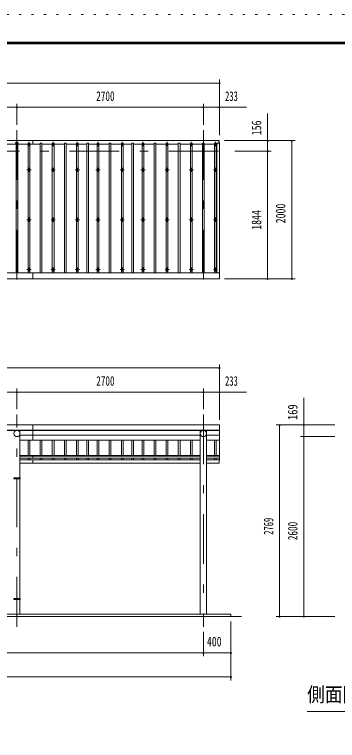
# Model space of a CAD drawing. Units: millimetres, scale not verified, with parts at other scales. Extents: x -25340 to 25344, y -10500 to 10500.
# Drawn here: x 4937 to 9614, y 0 to 10500 of the extents above; entities that cross this region are included whole.
import ezdxf
from ezdxf.enums import TextEntityAlignment as Align

# ---------------------------------------------------------------- set-up
doc = ezdxf.new("R2010")
doc.units = ezdxf.units.MM
doc.header["$LTSCALE"] = 60
doc.linetypes.add('USER3', pattern=[24, 12, -5, 2, -5])
doc.linetypes.add('USER4', pattern=[3, 0.5, -2.5])
for name, color, linetype, lineweight in [('0-2_1-05BOLD', 7, 'Continuous', 18), ('0-3_1-25CENTER', 3, 'USER3', 18), ('0-4_1-45THIN', 4, 'Continuous', 18), ('0-5_1-55DIM', 3, 'Continuous', 18), ('0-C_F-F1PAPER', 5, 'Continuous', 18), ('0-D_F-E_J_ADD', 5, 'USER4', 18)]:
    doc.layers.add(name, color=color, linetype=linetype, lineweight=lineweight)
doc.styles.add('ＭＳ ゴシック', font='')
doc.styles.get('ＭＳ ゴシック').set_extended_font_data('MS Gothic')

msp = doc.modelspace()

# ---------------------------------------------------------------- linework, layer by layer
at = {"layer": '0-2_1-05BOLD'}
for p, q in [((5201.62, 8677.67), (5201.62, 8626.18)), ((7894.62, 8641.19), (7894.62, 8677.67)), ((-2761.38, 6765.11), (7904.62, 6765.11)), ((5201.62, 6765.11), (5201.62, 6677.67)), ((5201.63, 4345.48), (5201.63, 4563.67)), ((7904.62, 4054.91), (7904.62, 4563.67)), ((-2761.37, 4488.53), (7904.62, 4488.53)), ((7904.63, 4484.46), (-2761.37, 4484.46)), ((5016.17, 3800.67), (5016.17, 4484.46)), ((7627.07, 4414.97), (5016.17, 4414.97)), ((7627.07, 1824.67), (7627.07, 4484.46)), ((7716.17, 4484.46), (7716.17, 1824.67)), ((7716.17, 4414.97), (7904.62, 4414.97)), ((5016.17, 4345.48), (7627.07, 4345.48)), ((7904.62, 4345.48), (7716.17, 4345.48)), ((5016.17, 4123.86), (7627.07, 4123.86)), ((7627.07, 4113.43), (5016.17, 4113.43)), ((5201.63, 4083.82), (5201.63, 4123.86)), ((7716.17, 4123.86), (7904.62, 4123.86)), ((7904.62, 4113.43), (7716.17, 4113.43)), ((5016.17, 4083.82), (7627.07, 4083.82)), ((7627.07, 4057.49), (5016.17, 4057.49)), ((5016.17, 4012.49), (7627.07, 4012.49)), ((5201.63, 4012.49), (5201.63, 4057.49)), ((7716.17, 4083.82), (7904.62, 4083.82)), ((7899.62, 4054.91), (7904.62, 4054.91)), ((4968.57, 3784.67), (4968.57, 3800.67)), ((4974.67, 3792.67), (4968.57, 3792.67)), ((4974.67, 3800.67), (4974.67, 3784.67)), ((5016.17, 2053.27), (5016.17, 3784.67)), ((4968.57, 2037.27), (4968.57, 2053.27)), ((4974.67, 2045.27), (4968.57, 2045.27)), ((4974.67, 2053.27), (4974.67, 2037.27)), ((5016.17, 1824.67), (5016.17, 2037.27)), ((-3078.37, 1794.67), (8221.62, 1794.67)), ((8071.62, 1794.67), (8071.62, 1824.67))]:
    msp.add_line(p, q, dxfattribs=at)
for points in [[(7904.62, 6677.67), (-2761.38, 6677.67), (-2761.38, 8641.19), (-2721.38, 8641.19), (-2721.38, 6765.11)], [(7899.62, 8641.19), (7899.62, 8677.67), (-2756.38, 8677.67), (-2756.38, 8641.19)], [(7864.62, 6765.11), (7864.62, 8641.19), (7904.62, 8641.19), (7904.62, 6677.67)], [(7904.62, 4563.67), (-2761.37, 4563.67), (-2761.37, 4054.91), (-2756.38, 4054.91)], [(7716.17, 4057.49), (7899.62, 4057.49), (7899.62, 4012.49), (7716.17, 4012.49)], [(8071.62, 1824.67), (-2928.38, 1824.67), (-2928.38, 1794.67)]]:
    msp.add_lwpolyline(points, dxfattribs=at)
for points in [[(5017.77, 3784.67), (5017.77, 3800.67), (4925.47, 3800.67), (4925.47, 3784.67)], [(5017.77, 2037.27), (5017.77, 2053.27), (4925.47, 2053.27), (4925.47, 2037.27)]]:
    msp.add_lwpolyline(points, close=True, dxfattribs=at)
for centre, radius in [((5146.62, 8254.17), 10), ((5496.62, 8254.17), 10), ((5846.62, 8254.17), 10), ((6146.62, 8254.17), 10), ((6496.62, 8254.17), 10), ((6796.62, 8254.17), 10), ((7146.62, 8254.17), 10), ((7496.62, 8254.17), 10), ((7846.63, 8254.17), 10), ((5146.62, 7532.51), 10), ((5496.62, 7532.51), 10), ((5846.62, 7532.51), 10), ((6146.62, 7532.51), 10), ((6496.62, 7532.51), 10), ((6796.62, 7532.51), 10), ((7146.62, 7532.51), 10), ((7496.62, 7532.51), 10), ((7846.63, 7532.51), 10), ((5146.62, 6810.85), 10), ((5496.62, 6810.85), 10), ((5846.62, 6810.85), 10), ((6146.62, 6810.85), 10), ((6496.62, 6810.85), 10), ((6796.62, 6810.85), 10), ((7146.62, 6810.85), 10), ((7496.62, 6810.85), 10), ((7846.63, 6810.85), 10), ((4971.62, 4439.91), 44.55), ((7671.62, 4439.91), 44.55)]:
    msp.add_circle(centre, radius, dxfattribs=at)
for centre, radius, start, end in [((4971.63, 8642.67), 15, 326.44154, 213.55197), ((5146.62, 8616.22), 14.5, 46.39838, 133.60162), ((5146.62, 8637.22), 14.5, 226.3961, 313.6039), ((5496.62, 8616.22), 14.5, 46.39838, 133.60162), ((5496.62, 8637.22), 14.5, 226.3961, 313.6039), ((5846.62, 8616.22), 14.5, 46.39838, 133.60162), ((5846.62, 8637.22), 14.5, 226.3961, 313.6039), ((6146.62, 8616.22), 14.5, 46.39838, 133.60162), ((6146.62, 8637.22), 14.5, 226.3961, 313.6039), ((6496.62, 8616.22), 14.5, 46.39838, 133.60162), ((6496.62, 8637.22), 14.5, 226.3961, 313.6039), ((6796.62, 8616.22), 14.5, 46.39838, 133.60162), ((6796.62, 8637.22), 14.5, 226.3961, 313.6039), ((7146.62, 8616.22), 14.5, 46.39838, 133.60162), ((7146.62, 8637.22), 14.5, 226.3961, 313.6039), ((7496.62, 8616.22), 14.5, 46.39838, 133.60162), ((7496.62, 8637.22), 14.5, 226.3961, 313.6039), ((7846.63, 8616.22), 14.5, 46.39838, 133.60162), ((7846.63, 8637.22), 14.5, 226.3961, 313.6039), ((4971.62, 4439.22), 44.55, 180, 0), ((7671.62, 4439.22), 44.55, 180, 0)]:
    msp.add_arc(centre, radius, start, end, dxfattribs=at)
at = {"layer": '0-3_1-25CENTER'}
for p, q in [((4971.62, 8827.67), (4971.62, 6537.67)), ((7671.62, 8827.67), (7671.62, 6537.67)), ((4946.63, 8642.67), (4996.63, 8642.67)), ((5116.63, 8626.72), (5176.62, 8626.72)), ((5146.62, 8656.72), (5146.62, 8596.72)), ((5466.62, 8626.72), (5526.62, 8626.72)), ((5496.62, 8596.72), (5496.62, 8656.72)), ((5816.62, 8626.72), (5876.62, 8626.72)), ((5846.62, 8656.72), (5846.62, 8596.72)), ((6116.62, 8626.72), (6176.62, 8626.72)), ((6146.62, 8596.72), (6146.62, 8656.72)), ((6466.62, 8626.72), (6526.62, 8626.72)), ((6496.62, 8656.72), (6496.62, 8596.72)), ((6766.62, 8626.72), (6826.62, 8626.72)), ((6796.62, 8656.72), (6796.62, 8596.72)), ((7116.62, 8626.72), (7176.63, 8626.72)), ((7146.62, 8596.72), (7146.62, 8656.72)), ((7466.63, 8626.72), (7526.63, 8626.72)), ((7496.62, 8656.72), (7496.62, 8596.72)), ((7876.63, 8626.72), (7816.62, 8626.72)), ((7846.63, 8656.72), (7846.63, 8596.72)), ((-2908.38, 8521.68), (8051.62, 8521.68)), ((5176.62, 8254.17), (5116.63, 8254.17)), ((5146.62, 8284.17), (5146.62, 8224.17)), ((5526.62, 8254.17), (5466.62, 8254.17)), ((5496.62, 8284.17), (5496.62, 8224.17)), ((5876.62, 8254.17), (5816.62, 8254.17)), ((5846.62, 8224.17), (5846.62, 8284.17)), ((6176.62, 8254.17), (6116.62, 8254.17)), ((6146.62, 8284.17), (6146.62, 8224.17)), ((6526.62, 8254.17), (6466.62, 8254.17)), ((6496.62, 8284.17), (6496.62, 8224.17)), ((6826.62, 8254.17), (6766.62, 8254.17)), ((6796.62, 8224.17), (6796.62, 8284.17)), ((7176.63, 8254.17), (7116.62, 8254.17)), ((7146.62, 8284.17), (7146.62, 8224.17)), ((7526.63, 8254.17), (7466.63, 8254.17)), ((7496.62, 8284.17), (7496.62, 8224.17)), ((7876.63, 8254.17), (7816.62, 8254.17)), ((7846.63, 8284.17), (7846.63, 8224.17)), ((5146.62, 7502.51), (5146.62, 7562.51)), ((5496.62, 7562.51), (5496.62, 7502.51)), ((5846.62, 7502.51), (5846.62, 7562.51)), ((6146.62, 7562.51), (6146.62, 7502.51)), ((6496.62, 7502.51), (6496.62, 7562.51)), ((6796.62, 7562.51), (6796.62, 7502.51)), ((7146.62, 7502.51), (7146.62, 7562.51)), ((7496.62, 7562.51), (7496.62, 7502.51)), ((7846.63, 7562.51), (7846.63, 7502.51)), ((5116.63, 7532.51), (5176.62, 7532.51)), ((5466.62, 7532.51), (5526.62, 7532.51)), ((5876.62, 7532.51), (5816.62, 7532.51)), ((6116.62, 7532.51), (6176.62, 7532.51)), ((6466.62, 7532.51), (6526.62, 7532.51)), ((6766.62, 7532.51), (6826.62, 7532.51)), ((7116.62, 7532.51), (7176.63, 7532.51)), ((7466.63, 7532.51), (7526.63, 7532.51)), ((7816.62, 7532.51), (7876.63, 7532.51)), ((5146.62, 6840.85), (5146.62, 6780.85)), ((5496.62, 6780.85), (5496.62, 6840.85)), ((5846.62, 6840.85), (5846.62, 6780.85)), ((6146.62, 6780.85), (6146.62, 6840.85)), ((6496.62, 6840.85), (6496.62, 6780.85)), ((6796.62, 6780.85), (6796.62, 6840.85)), ((7146.62, 6840.85), (7146.62, 6780.85)), ((7496.62, 6840.85), (7496.62, 6780.85)), ((7846.63, 6840.85), (7846.63, 6780.85)), ((5176.62, 6810.85), (5116.63, 6810.85)), ((5466.62, 6810.85), (5526.62, 6810.85)), ((5876.62, 6810.85), (5816.62, 6810.85)), ((6116.62, 6810.85), (6176.62, 6810.85)), ((6526.62, 6810.85), (6466.62, 6810.85)), ((6826.62, 6810.85), (6766.62, 6810.85)), ((7176.63, 6810.85), (7116.62, 6810.85)), ((7526.63, 6810.85), (7466.63, 6810.85)), ((7876.63, 6810.85), (7816.62, 6810.85)), ((4971.62, 1644.67), (4971.62, 4714.67)), ((7671.62, 4714.67), (7671.62, 1644.67))]:
    msp.add_line(p, q, dxfattribs=at)
at = {"layer": '0-4_1-45THIN'}
for p, q in [((4809.12, 8626.18), (4959.12, 8626.18)), ((4959.12, 8641.19), (4959.12, 6765.11)), ((4984.12, 8626.18), (5134.12, 8626.18)), ((5134.12, 8641.19), (5134.12, 6765.11)), ((5159.12, 8626.18), (5309.12, 8626.18)), ((5309.12, 8641.19), (5309.12, 6765.11)), ((5334.12, 8626.18), (5484.12, 8626.18)), ((5484.12, 6765.11), (5484.12, 8641.19)), ((5509.13, 8626.18), (5659.12, 8626.18)), ((5659.12, 6765.11), (5659.12, 8641.19)), ((5684.12, 8626.18), (5834.13, 8626.18)), ((5834.13, 8641.19), (5834.13, 6765.11)), ((5859.12, 8626.18), (5984.12, 8626.18)), ((5984.12, 8641.19), (5984.12, 6765.11)), ((6009.12, 8626.18), (6134.12, 8626.18)), ((6134.12, 8641.19), (6134.12, 6765.11)), ((6159.13, 8626.18), (6309.12, 8626.18)), ((6309.12, 6765.11), (6309.12, 8641.19)), ((6334.12, 8626.18), (6484.12, 8626.18)), ((6484.12, 8641.19), (6484.12, 6765.11)), ((6509.12, 8626.18), (6634.12, 8626.18)), ((6634.12, 8641.19), (6634.12, 6765.11)), ((6659.12, 8626.18), (6784.12, 8626.18)), ((6784.12, 6765.11), (6784.12, 8641.19)), ((6809.13, 8626.18), (6959.12, 8626.18)), ((6959.12, 6765.11), (6959.12, 8641.19)), ((6984.12, 8626.18), (7134.12, 8626.18)), ((7134.12, 8641.19), (7134.12, 6765.11)), ((7159.12, 8626.18), (7309.12, 8626.18)), ((7309.12, 8641.19), (7309.12, 6765.11)), ((7334.12, 8626.18), (7484.12, 8626.18)), ((7484.12, 8641.19), (7484.12, 6765.11)), ((7509.12, 8626.18), (7659.12, 8626.18)), ((7659.13, 6765.11), (7659.13, 8641.19)), ((7684.13, 8626.18), (7834.13, 8626.18)), ((7834.13, 8641.19), (7834.13, 6765.11)), ((7859.13, 8626.18), (7864.62, 8626.18)), ((5134.12, 4123.86), (5134.12, 4345.48)), ((5159.12, 4345.48), (5159.12, 4123.86)), ((5309.12, 4345.48), (5309.12, 4123.86)), ((5334.12, 4123.86), (5334.12, 4345.48)), ((5484.12, 4123.86), (5484.12, 4345.48)), ((5509.12, 4345.48), (5509.12, 4123.86)), ((5659.12, 4345.48), (5659.12, 4123.86)), ((5684.12, 4123.86), (5684.12, 4345.48)), ((5834.12, 4123.86), (5834.12, 4345.48)), ((5859.12, 4345.48), (5859.12, 4123.86)), ((5984.12, 4345.48), (5984.12, 4123.86)), ((6009.12, 4123.86), (6009.12, 4345.48)), ((6134.12, 4123.86), (6134.12, 4345.48)), ((6159.12, 4345.48), (6159.12, 4123.86)), ((6309.12, 4345.48), (6309.12, 4123.86)), ((6334.12, 4123.86), (6334.12, 4345.48)), ((6484.12, 4123.86), (6484.12, 4345.48)), ((6509.12, 4345.48), (6509.12, 4123.86)), ((6634.12, 4345.48), (6634.12, 4123.86)), ((6659.12, 4123.86), (6659.12, 4345.48)), ((6784.12, 4123.86), (6784.12, 4345.48)), ((6809.12, 4345.48), (6809.12, 4123.86)), ((6959.13, 4345.48), (6959.13, 4123.86)), ((6984.13, 4123.86), (6984.13, 4345.48)), ((7134.12, 4123.86), (7134.12, 4345.48)), ((7159.12, 4345.48), (7159.12, 4123.86)), ((7309.12, 4345.48), (7309.12, 4123.86)), ((7334.13, 4123.86), (7334.13, 4345.48)), ((7484.12, 4123.86), (7484.12, 4345.48)), ((7509.13, 4345.48), (7509.13, 4123.86)), ((7834.13, 4123.86), (7834.13, 4345.48)), ((7859.12, 4345.48), (7859.12, 4123.86)), ((5134.12, 4057.49), (5134.12, 4083.82)), ((5159.12, 4083.82), (5159.12, 4057.49)), ((5309.12, 4083.82), (5309.12, 4057.49)), ((5334.12, 4057.49), (5334.12, 4083.82)), ((5484.12, 4057.49), (5484.12, 4083.82)), ((5509.12, 4083.82), (5509.12, 4057.49)), ((5659.12, 4083.82), (5659.12, 4057.49)), ((5684.12, 4057.49), (5684.12, 4083.82)), ((5834.12, 4057.49), (5834.12, 4083.82)), ((5859.12, 4083.82), (5859.12, 4057.49)), ((5984.12, 4083.82), (5984.12, 4057.49)), ((6009.12, 4057.49), (6009.12, 4083.82)), ((6134.12, 4057.49), (6134.12, 4083.82)), ((6159.12, 4083.82), (6159.12, 4057.49)), ((6309.12, 4083.82), (6309.12, 4057.49)), ((6334.12, 4057.49), (6334.12, 4083.82)), ((6484.12, 4057.49), (6484.12, 4083.82)), ((6509.12, 4083.82), (6509.12, 4057.49)), ((6634.12, 4083.82), (6634.12, 4057.49)), ((6659.12, 4057.49), (6659.12, 4083.82)), ((6784.12, 4057.49), (6784.12, 4083.82)), ((6809.12, 4083.82), (6809.12, 4057.49)), ((6959.13, 4083.82), (6959.13, 4057.49)), ((6984.13, 4057.49), (6984.13, 4083.82)), ((7134.12, 4057.49), (7134.12, 4083.82)), ((7159.12, 4083.82), (7159.12, 4057.49)), ((7309.12, 4083.82), (7309.12, 4057.49)), ((7334.13, 4057.49), (7334.13, 4083.82)), ((7484.12, 4057.49), (7484.12, 4083.82)), ((7509.13, 4083.82), (7509.13, 4057.49)), ((7834.13, 4083.82), (7834.13, 4057.49)), ((7859.12, 4057.49), (7859.12, 4083.82))]:
    msp.add_line(p, q, dxfattribs=at)
for points in [[(4984.12, 6765.11), (4984.12, 8641.19), (4959.12, 8641.19)], [(5159.12, 6765.11), (5159.12, 8641.19), (5134.12, 8641.19)], [(5334.12, 6765.11), (5334.12, 8641.19), (5309.12, 8641.19)], [(5484.12, 8641.19), (5509.13, 8641.19), (5509.13, 6765.11)], [(5659.12, 8641.19), (5684.12, 8641.19), (5684.12, 6765.11)], [(5859.12, 6765.11), (5859.12, 8641.19), (5834.13, 8641.19)], [(6009.12, 6765.11), (6009.12, 8641.19), (5984.12, 8641.19)], [(6159.13, 6765.11), (6159.13, 8641.19), (6134.12, 8641.19)], [(6309.12, 8641.19), (6334.12, 8641.19), (6334.12, 6765.11)], [(6509.12, 6765.11), (6509.12, 8641.19), (6484.12, 8641.19)], [(6659.12, 6765.11), (6659.12, 8641.19), (6634.12, 8641.19)], [(6784.12, 8641.19), (6809.13, 8641.19), (6809.13, 6765.11)], [(6959.12, 8641.19), (6984.12, 8641.19), (6984.12, 6765.11)], [(7159.12, 6765.11), (7159.12, 8641.19), (7134.12, 8641.19)], [(7334.12, 6765.11), (7334.12, 8641.19), (7309.12, 8641.19)], [(7509.12, 6765.11), (7509.12, 8641.19), (7484.12, 8641.19)], [(7659.13, 8641.19), (7684.13, 8641.19), (7684.13, 6765.11)], [(7859.13, 6765.11), (7859.13, 8641.19), (7834.13, 8641.19)]]:
    msp.add_lwpolyline(points, dxfattribs=at)
at = {"layer": '0-5_1-55DIM'}
for p, q in [((7904.62, 8752.68), (7904.62, 9558.67)), ((7904.62, 9508.67), (-2761.37, 9508.67)), ((7914.62, 9508.67), (7894.62, 9508.67)), ((-3153.88, 9158.67), (8297.12, 9158.67)), ((4981.62, 9158.67), (4961.62, 9158.67)), ((4971.62, 9208.67), (4971.62, 8902.68)), ((7681.62, 9158.67), (7661.62, 9158.67)), ((7671.62, 9208.67), (7671.62, 8902.68)), ((7914.62, 9158.67), (7894.62, 9158.67)), ((8601.62, 9070.17), (8601.62, 6677.67)), ((9001.62, 8677.67), (7976.62, 8677.67)), ((8611.62, 8677.67), (8591.62, 8677.67)), ((8961.62, 8677.67), (8941.62, 8677.67)), ((8951.62, 6677.67), (8951.62, 8677.67)), ((8126.63, 8521.68), (8651.62, 8521.68)), ((8611.62, 8521.67), (8591.62, 8521.67)), ((7976.62, 6677.67), (9001.62, 6677.67)), ((8611.62, 6677.67), (8591.62, 6677.67)), ((8961.62, 6677.67), (8941.62, 6677.67)), ((7904.62, 5388.67), (-2761.38, 5388.67)), ((7914.62, 5388.67), (7894.62, 5388.67)), ((7904.62, 4639.67), (7904.62, 5438.67)), ((4971.62, 4789.67), (4971.62, 5088.67)), ((7671.62, 5088.67), (7671.62, 4789.67)), ((8297.12, 5038.67), (-3153.88, 5038.67)), ((4981.62, 5038.67), (4961.62, 5038.67)), ((7681.62, 5038.67), (7661.62, 5038.67)), ((7914.62, 5038.67), (7894.62, 5038.67)), ((9126.62, 1794.67), (9126.62, 4956.17)), ((9576.62, 4563.67), (8726.63, 4563.67)), ((8786.62, 4563.67), (8766.62, 4563.67)), ((8776.62, 1794.67), (8776.62, 4563.67)), ((8776.62, 4563.67), (8776.62, 1794.67)), ((9136.62, 4563.67), (9116.62, 4563.67)), ((9126.62, 4394.67), (9126.62, 4563.67)), ((9076.62, 4394.67), (9576.62, 4394.67)), ((9136.62, 4394.67), (9116.62, 4394.67)), ((9126.62, 1794.67), (9126.62, 4394.67)), ((8726.63, 1794.67), (9576.62, 1794.67)), ((8786.62, 1794.67), (8766.62, 1794.67)), ((9136.62, 1794.67), (9116.62, 1794.67)), ((8071.62, 869.67), (8071.62, 1719.67)), ((7671.62, 1569.67), (7671.62, 1219.67)), ((-2928.37, 1269.67), (8071.62, 1269.67)), ((7681.62, 1269.67), (7661.62, 1269.67)), ((8081.62, 1269.67), (8061.62, 1269.67)), ((8071.62, 919.67), (-2928.37, 919.67)), ((8081.62, 919.67), (8061.62, 919.67)), ((9174.12, 419.67), (12174.12, 419.67))]:
    msp.add_line(p, q, dxfattribs=at)
for centre in [(7904.62, 9508.67), (4971.62, 9158.67), (7671.62, 9158.67), (7904.62, 9158.67), (8601.62, 8677.67), (8951.62, 8677.67), (8601.62, 8521.67), (8601.62, 6677.67), (8951.62, 6677.67), (7904.62, 5388.67), (4971.62, 5038.67), (7671.62, 5038.67), (7904.62, 5038.67), (8776.62, 4563.67), (9126.62, 4563.67), (9126.62, 4394.67), (8776.62, 1794.67), (9126.62, 1794.67), (7671.62, 1269.67), (8071.62, 1269.67), (8071.62, 919.67)]:
    msp.add_arc(centre, 10, 180, 0, dxfattribs=at)
at = {"layer": '0-C_F-F1PAPER'}
for points in [[(24843.96, -10000), (-3856.04, -10000), (-3856.04, 10100), (24843.96, 10100)], [(24841.46, -9997.5), (24841.46, 10097.5), (-3853.54, 10097.5), (-3853.54, -9997.5)], [(24838.96, -9995), (24838.96, 10095), (-3851.04, 10095), (-3851.04, -9995)], [(24836.46, -9992.5), (-3848.54, -9992.5), (-3848.54, 10092.5), (24836.46, 10092.5)], [(24833.96, -9990), (24833.96, 10090), (-3846.04, 10090), (-3846.04, -9990)], [(24831.46, -9987.5), (-3843.54, -9987.5), (-3843.54, 10087.5), (24831.46, 10087.5)], [(24828.96, -9985), (24828.96, 10085), (-3841.04, 10085), (-3841.04, -9985)], [(24826.46, -9982.5), (-3838.54, -9982.5), (-3838.54, 10082.5), (24826.46, 10082.5)], [(24823.96, -9980), (-3836.04, -9980), (-3836.04, 10080), (24823.96, 10080)], [(24821.46, -9977.5), (-3833.54, -9977.5), (-3833.54, 10077.5), (24821.46, 10077.5)], [(24818.96, -9975), (24818.96, 10075), (-3831.04, 10075), (-3831.04, -9975)]]:
    msp.add_lwpolyline(points, close=True, dxfattribs=at)
at = {"layer": '0-D_F-E_J_ADD'}
msp.add_lwpolyline([(25343.96, -10500), (-4356.04, -10500), (-4356.04, 10500), (25343.96, 10500)], close=True, dxfattribs=at)

# ---------------------------------------------------------------- texts
at = {"layer": '0-5_1-55DIM', "color": 7, "style": 'ＭＳ ゴシック'}
for s, height, width, p in [('2700', 139.3, 0.7, (6120.28, 9208.67)), ('233', 139.3, 0.65, (7985.91, 9208.67)), ('2700', 139.3, 0.7, (6120.29, 5088.67)), ('233', 139.3, 0.65, (7985.91, 5088.67)), ('400', 139.3, 0.75, (7722.89, 1319.67)), ('側面図\u3000Ｓ＝１／５０', 208.9, 0.9, (9174.12, 498.17))]:
    msp.add_text(s, height=height, dxfattribs=dict(at, width=width)).set_placement(p, align=Align.BOTTOM_LEFT)
for s, width, p in [('156', 0.75, (8551.62, 8754.18)), ('1844', 0.75, (8551.62, 7386.62)), ('2000', 0.75, (8901.62, 7480.15)), ('169', 0.8, (9076.62, 4634.64)), ('2769', 0.65, (8726.62, 2975.01)), ('2600', 0.7, (9076.62, 2897.45))]:
    msp.add_text(s, height=139.3, rotation=90, dxfattribs=dict(at, width=width)).set_placement(p, align=Align.BOTTOM_LEFT)

doc.saveas('drawing.dxf')
